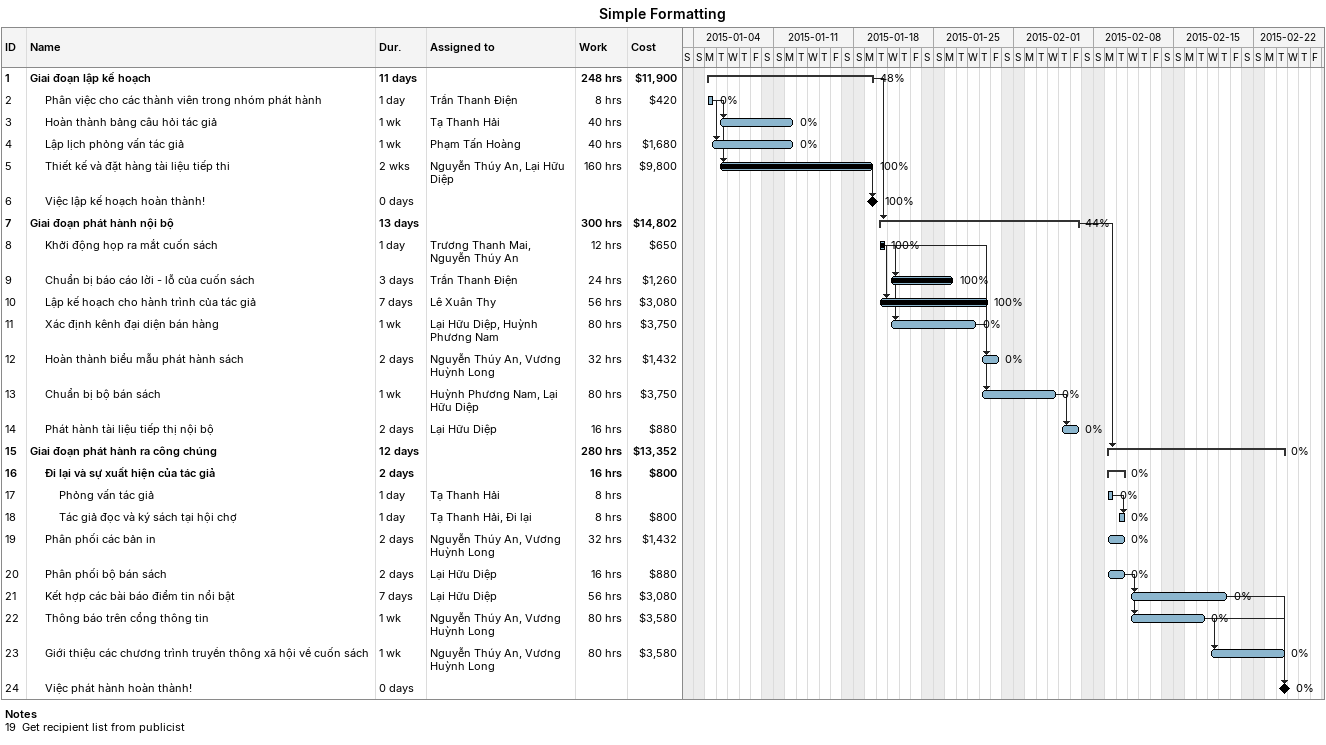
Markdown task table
Simple Formatting

| ID | Level | Task | Duration | Start | Finish | Predecessors | Resources | % complete | Work (h) | Cost ($) |
|---|---|---|---|---|---|---|---|---|---|---|
| 1 | 1 | **Giai đoạn lập kế hoạch** | 11d | 2015-01-05 | 2015-01-19 |  |  | 48 | 248 | 11900 |
| 2 | 2 | Phân việc cho các thành viên trong nhóm phát hành | 1d | 2015-01-05 | 2015-01-05 |  | Trần Thanh Điện | 0 | 8 | 420 |
| 3 | 2 | Hoàn thành bảng câu hỏi tác giả | 1w | 2015-01-06 | 2015-01-12 | 2 | Tạ Thanh Hải | 0 | 40 |  |
| 4 | 2 | Lập lịch phỏng vấn tác giả | 1w | 2015-01-05 | 2015-01-12 | 2 | Phạm Tấn Hoàng | 0 | 40 | 1680 |
| 5 | 2 | Thiết kế và đặt hàng tài liệu tiếp thi | 2w | 2015-01-06 | 2015-01-19 | 2 | Nguyễn Thúy An, Lại Hữu Diệp | 100 | 160 | 9800 |
| 6 | 2 | Việc lập kế hoạch hoàn thành! | 0d | 2015-01-19 | 2015-01-19 | 5 |  | 100 |  |  |
| 7 | 1 | **Giai đoạn phát hành nội bộ** | 13d | 2015-01-20 | 2015-02-06 | 1 |  | 44 | 300 | 14802 |
| 8 | 2 | Khởi động họp ra mắt cuốn sách | 1d | 2015-01-20 | 2015-01-20 |  | Trương Thanh Mai, Nguyễn Thúy An | 100 | 12 | 650 |
| 9 | 2 | Chuẩn bị báo cáo lời - lỗ của cuốn sách | 3d | 2015-01-21 | 2015-01-26 | 8 | Trần Thanh Điện | 100 | 24 | 1260 |
| 10 | 2 | Lập kế hoạch cho hành trình của tác giả | 7d | 2015-01-20 | 2015-01-29 | 8 | Lê Xuân Thy | 100 | 56 | 3080 |
| 11 | 2 | Xác định kênh đại diện bán hàng | 1w | 2015-01-21 | 2015-01-28 | 8 | Lại Hữu Diệp, Huỳnh Phương Nam | 0 | 80 | 3750 |
| 12 | 2 | Hoàn thành biểu mẫu phát hành sách | 2d | 2015-01-29 | 2015-01-30 | 11 | Nguyễn Thúy An, Vương Huỳnh Long | 0 | 32 | 1432 |
| 13 | 2 | Chuẩn bị bộ bán sách | 1w | 2015-01-29 | 2015-02-04 | 8, 11 | Huỳnh Phương Nam, Lại Hữu Diệp | 0 | 80 | 3750 |
| 14 | 2 | Phát hành tài liệu tiếp thị nội bộ | 2d | 2015-02-05 | 2015-02-06 | 13 | Lại Hữu Diệp | 0 | 16 | 880 |
| 15 | 1 | **Giai đoạn phát hành ra công chúng** | 12d | 2015-02-09 | 2015-02-24 | 7 |  | 0 | 280 | 13352 |
| 16 | 2 | **Đi lại và sự xuất hiện của tác giả** | 2d | 2015-02-09 | 2015-02-10 |  |  | 0 | 16 | 800 |
| 17 | 3 | Phỏng vấn tác giả | 1d | 2015-02-09 | 2015-02-09 |  | Tạ Thanh Hải | 0 | 8 |  |
| 18 | 3 | Tác giả đọc và ký sách tại hội chợ | 1d | 2015-02-10 | 2015-02-10 | 17 | Tạ Thanh Hải, Đi lại | 0 | 8 | 800 |
| 19 | 2 | Phân phối các bản in | 2d | 2015-02-09 | 2015-02-10 |  | Nguyễn Thúy An, Vương Huỳnh Long | 0 | 32 | 1432 |
| 20 | 2 | Phân phối bộ bán sách | 2d | 2015-02-09 | 2015-02-10 |  | Lại Hữu Diệp | 0 | 16 | 880 |
| 21 | 2 | Kết hợp các bài báo điểm tin nổi bật | 7d | 2015-02-11 | 2015-02-19 | 20 | Lại Hữu Diệp | 0 | 56 | 3080 |
| 22 | 2 | Thông báo trên cổng thông tin | 1w | 2015-02-11 | 2015-02-17 | 20 | Nguyễn Thúy An, Vương Huỳnh Long | 0 | 80 | 3580 |
| 23 | 2 | Giới thiệu các chương trình truyền thông xã hội về cuốn sách | 1w | 2015-02-18 | 2015-02-24 | 22 | Nguyễn Thúy An, Vương Huỳnh Long | 0 | 80 | 3580 |
| 24 | 2 | Việc phát hành hoàn thành! | 0d | 2015-02-24 | 2015-02-24 | 21, 22, 23 |  | 0 |  |  |

Notes
- 19: Get recipient list from publicist
